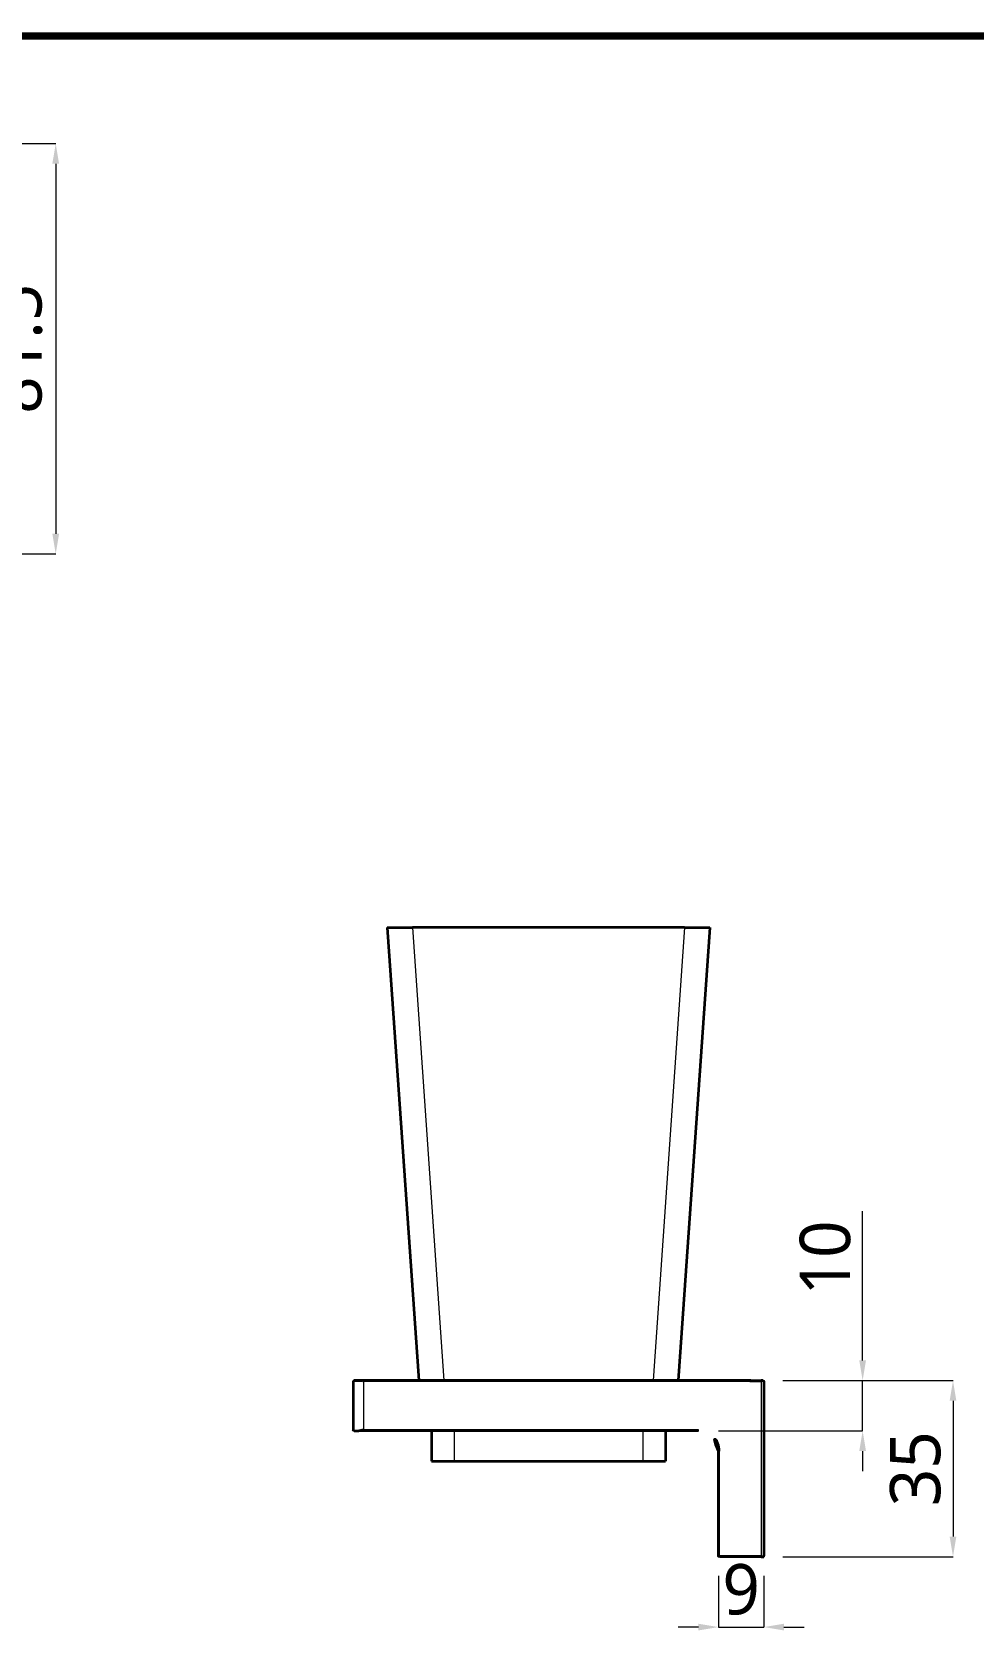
# Model space of a CAD drawing. Extents: x 16296677952 to 16296679688, y -37409618576 to -37409617304.
# Drawn here: x 16296678338.5 to 16296678525.4, y -37409618234.2 to -37409617914.3 of the extents above; entities that cross this region are included whole.
import ezdxf

# ---------------------------------------------------------------- set-up
doc = ezdxf.new("R2010")
doc.units = 0
doc.header["$LTSCALE"] = 10
doc.header["$MEASUREMENT"] = 0
doc.header["$PDMODE"] = 3
doc.header["$PDSIZE"] = -10
doc.layers.get('0').update_dxf_attribs({"linetype": 'CONTINUOUS'})
doc.layers.get('DEFPOINTS').update_dxf_attribs({"linetype": 'CONTINUOUS'})
doc.styles.add('Daelim Dimension', font='')
doc.styles.get('Daelim Dimension').set_extended_font_data('NanumGothic')
doc.dimstyles.new('DEFAULT', dxfattribs={"dimscale": 2, "dimtxt": 2, "dimasz": 2, "dimexe": 0, "dimexo": 2, "dimgap": 1, "dimtad": 1, "dimdec": 1, "dimzin": 9, "dimdsep": 46, "dimtxsty": 'Daelim Dimension', "dimcen": 0.5, "dimclrd": 252, "dimclre": 252, "dimclrt": 3, "dimadec": 1, "dimazin": 0, "dimtfac": 1, "dimtdec": 1, "dimtix": 1, "dimtmove": 0, "dimatfit": 3, "dimfxl": 1, "dimtolj": 1, "dimtzin": 1, "dimlwd": 9, "dimlwe": 9, "dimarcsym": 0})

# ---------------------------------------------------------------- blocks, each defined once
blk = doc.blocks.new('*D21')
at = {"color": 5, "lineweight": 9, "transparency": 16777216}
for p, q in [((16296678317.66884, -37409617936.4261), (16296678343.12674, -37409617936.4261)), ((16296678343.12674, -37409617940.4261), (16296678343.12674, -37409618013.9261)), ((16296678316.16884, -37409618017.9261), (16296678343.12674, -37409618017.9261))]:
    blk.add_line(p, q, dxfattribs=at)
at = {"color": 5, "transparency": 16777216}
for points in [[(16296678342.46007, -37409617940.4261), (16296678343.79341, -37409617940.4261), (16296678343.12674, -37409617936.4261)], [(16296678342.46007, -37409618013.9261), (16296678343.79341, -37409618013.9261), (16296678343.12674, -37409618017.9261)]]:
    blk.add_solid(points, dxfattribs=at)
at = {"layer": 'DEFPOINTS', "color": 0, "transparency": 16777216}
for p in [(16296678313.66884, -37409617936.4261), (16296678312.16884, -37409618017.9261), (16296678343.12674, -37409618017.9261)]:
    blk.add_point(p, dxfattribs=at)
at = {"color": 7, "transparency": 16777216, "insert": (16296678335.42574, -37409617977.1761), "char_height": 10, "attachment_point": 5, "rotation": 90, "style": 'Daelim Dimension'}
blk.add_mtext('\\A1;81.5', dxfattribs=at)
blk = doc.blocks.new('*D23')
at = {"color": 5, "lineweight": 9, "transparency": 16777216}
for p, q in [((16296678487.49529, -37409618182.0867), (16296678521.24779, -37409618182.0867)), ((16296678521.24779, -37409618186.0867), (16296678521.24779, -37409618213.0867)), ((16296678487.49529, -37409618217.0867), (16296678521.24779, -37409618217.0867))]:
    blk.add_line(p, q, dxfattribs=at)
at = {"color": 5, "transparency": 16777216}
for points in [[(16296678520.58112, -37409618186.0867), (16296678521.91445, -37409618186.0867), (16296678521.24779, -37409618182.0867)], [(16296678520.58112, -37409618213.0867), (16296678521.91445, -37409618213.0867), (16296678521.24779, -37409618217.0867)]]:
    blk.add_solid(points, dxfattribs=at)
at = {"layer": 'DEFPOINTS', "color": 0, "transparency": 16777216}
for p in [(16296678483.49529, -37409618182.0867), (16296678483.49529, -37409618217.0867), (16296678521.24779, -37409618217.0867)]:
    blk.add_point(p, dxfattribs=at)
at = {"color": 7, "transparency": 16777216, "insert": (16296678513.79715, -37409618199.5867), "char_height": 10, "attachment_point": 5, "rotation": 90, "style": 'Daelim Dimension'}
blk.add_mtext('\\A1;35', dxfattribs=at)
blk = doc.blocks.new('*D24')
at = {"color": 5, "lineweight": 9, "transparency": 16777216}
for p, q in [((16296678474.695351, -37409618220.890289), (16296678474.695351, -37409618231.046623)), ((16296678483.695311, -37409618220.886688), (16296678483.695311, -37409618231.046623)), ((16296678470.695351, -37409618231.046623), (16296678466.695351, -37409618231.046623)), ((16296678474.695351, -37409618231.046623), (16296678483.695311, -37409618231.046623)), ((16296678487.695311, -37409618231.046623), (16296678491.695311, -37409618231.046623))]:
    blk.add_line(p, q, dxfattribs=at)
at = {"color": 5, "transparency": 16777216}
for points in [[(16296678470.695351, -37409618230.379951), (16296678470.695351, -37409618231.71328), (16296678474.695351, -37409618231.046623)], [(16296678487.695311, -37409618230.379951), (16296678487.695311, -37409618231.71328), (16296678483.695311, -37409618231.046623)]]:
    blk.add_solid(points, dxfattribs=at)
at = {"layer": 'DEFPOINTS', "color": 0, "transparency": 16777216}
for p in [(16296678474.695351, -37409618216.890289), (16296678483.695311, -37409618216.886688), (16296678483.695311, -37409618231.046623)]:
    blk.add_point(p, dxfattribs=at)
at = {"color": 7, "transparency": 16777216, "insert": (16296678479.19533, -37409618223.603127), "char_height": 10, "attachment_point": 5, "style": 'Daelim Dimension'}
blk.add_mtext('\\A1;9', dxfattribs=at)
blk = doc.blocks.new('*D25')
at = {"color": 5, "lineweight": 9, "transparency": 16777216}
for p, q in [((16296678503.30904, -37409618178.086906), (16296678503.30904, -37409618148.47673)), ((16296678487.504181, -37409618182.086906), (16296678503.30904, -37409618182.086906)), ((16296678503.30904, -37409618192.0867), (16296678503.30904, -37409618182.086906)), ((16296678474.695311, -37409618192.0867), (16296678503.30904, -37409618192.0867)), ((16296678503.30904, -37409618196.0867), (16296678503.30904, -37409618200.0867))]:
    blk.add_line(p, q, dxfattribs=at)
at = {"color": 5, "transparency": 16777216}
for points in [[(16296678502.64237, -37409618178.086906), (16296678503.9757, -37409618178.086906), (16296678503.30904, -37409618182.086906)], [(16296678502.64237, -37409618196.0867), (16296678503.9757, -37409618196.0867), (16296678503.30904, -37409618192.0867)]]:
    blk.add_solid(points, dxfattribs=at)
at = {"layer": 'DEFPOINTS', "color": 0, "transparency": 16777216}
for p in [(16296678483.504181, -37409618182.086906), (16296678470.695311, -37409618192.0867), (16296678503.30904, -37409618192.0867)]:
    blk.add_point(p, dxfattribs=at)
at = {"color": 7, "transparency": 16777216, "insert": (16296678495.90132, -37409618157.737106), "char_height": 10, "attachment_point": 5, "rotation": 90, "style": 'Daelim Dimension'}
blk.add_mtext('\\A1;10', dxfattribs=at)

msp = doc.modelspace()

# ---------------------------------------------------------------- linework, layer by layer
at = {"color": 7, "lineweight": 35, "ltscale": 0.124699}
for p, q in [((16296678408.945311, -37409618092.0867), (16296678413.933281, -37409618092.0867)), ((16296678467.957331, -37409618092.0867), (16296678472.945311, -37409618092.0867)), ((16296678415.195311, -37409618182.0867), (16296678420.183281, -37409618182.0867)), ((16296678461.707331, -37409618182.0867), (16296678466.695311, -37409618182.0867))]:
    msp.add_line(p, q, dxfattribs=at)
at = {"color": 7, "lineweight": 35}
for p, q in [((16296678408.945311, -37409618092.0867), (16296678415.195311, -37409618182.0867)), ((16296678467.957331, -37409618092.0867), (16296678413.933281, -37409618092.0867)), ((16296678472.945311, -37409618092.0867), (16296678466.695311, -37409618182.0867)), ((16296678476.695311, -37409618182.0867), (16296678404.005301, -37409618182.0867)), ((16296678461.707331, -37409618182.0867), (16296678420.183281, -37409618182.0867)), ((16296678483.695311, -37409618182.286713), (16296678483.695311, -37409618216.886688)), ((16296678469.695311, -37409618192.0867), (16296678403.323509, -37409618192.0867)), ((16296678422.195311, -37409618198.0867), (16296678459.695311, -37409618198.0867))]:
    msp.add_line(p, q, dxfattribs=at)
at = {"color": 7, "lineweight": 13}
for p, q in [((16296678413.933281, -37409618092.0867), (16296678420.183281, -37409618182.0867)), ((16296678467.957331, -37409618092.0867), (16296678461.707331, -37409618182.0867)), ((16296678473.99902, -37409618182.286713), (16296678408.98208, -37409618182.286713)), ((16296678483.195311, -37409618182.286713), (16296678483.195311, -37409618216.886688)), ((16296678469.695311, -37409618191.886688), (16296678408.98208, -37409618191.886688))]:
    msp.add_line(p, q, dxfattribs=at)
at = {"color": 7, "lineweight": 35, "ltscale": 0.239999}
msp.add_line((16296678402.195311, -37409618182.286713), (16296678402.195311, -37409618191.886688), dxfattribs=at)
at = {"color": 7, "lineweight": 13, "ltscale": 0.044476}
msp.add_line((16296678403.98538, -37409618182.276703), (16296678402.20635, -37409618182.276703), dxfattribs=at)
at = {"color": 7, "lineweight": 35, "ltscale": 0.04025}
msp.add_line((16296678404.005301, -37409618182.0867), (16296678402.39529, -37409618182.0867), dxfattribs=at)
at = {"color": 7, "lineweight": 13, "ltscale": 0.239999}
msp.add_line((16296678404.195311, -37409618182.286713), (16296678404.195311, -37409618191.886688), dxfattribs=at)
at = {"color": 7, "lineweight": 13, "ltscale": 0.119669}
for p, q in [((16296678408.98208, -37409618182.286713), (16296678404.195311, -37409618182.286713)), ((16296678408.98208, -37409618191.886688), (16296678404.195311, -37409618191.886688))]:
    msp.add_line(p, q, dxfattribs=at)
at = {"color": 7, "lineweight": 13, "ltscale": 0.067407}
msp.add_line((16296678476.695311, -37409618182.286713), (16296678473.99902, -37409618182.286713), dxfattribs=at)
at = {"color": 7, "lineweight": 35, "ltscale": 0.110425}
msp.add_line((16296678481.112301, -37409618182.0867), (16296678476.695311, -37409618182.0867), dxfattribs=at)
at = {"color": 7, "lineweight": 13, "ltscale": 0.105824}
msp.add_line((16296678480.92828, -37409618182.286713), (16296678476.695311, -37409618182.286713), dxfattribs=at)
at = {"color": 7, "lineweight": 13, "ltscale": 0.056676}
for p, q in [((16296678480.92828, -37409618182.286713), (16296678483.195311, -37409618182.286713)), ((16296678483.195311, -37409618216.886688), (16296678480.92828, -37409618216.886688))]:
    msp.add_line(p, q, dxfattribs=at)
at = {"color": 7, "lineweight": 35, "ltscale": 0.052075}
for p, q in [((16296678481.112301, -37409618182.0867), (16296678483.195311, -37409618182.0867)), ((16296678483.195311, -37409618217.0867), (16296678481.112301, -37409618217.0867))]:
    msp.add_line(p, q, dxfattribs=at)
at = {"color": 7, "lineweight": 13, "ltscale": 0.005}
for p, q in [((16296678483.195311, -37409618182.0867), (16296678483.195311, -37409618182.286713)), ((16296678470.695311, -37409618192.0867), (16296678470.695311, -37409618191.886688)), ((16296678474.695311, -37409618196.0867), (16296678474.895321, -37409618196.0867)), ((16296678474.895321, -37409618216.886688), (16296678474.695311, -37409618216.886688)), ((16296678474.895321, -37409618216.886688), (16296678474.895321, -37409618217.0867)), ((16296678483.195311, -37409618216.886688), (16296678483.195311, -37409618217.0867))]:
    msp.add_line(p, q, dxfattribs=at)
at = {"color": 7, "lineweight": 35, "ltscale": 0.0075}
for p, q in [((16296678483.495291, -37409618182.0867), (16296678483.195311, -37409618182.0867)), ((16296678483.195311, -37409618217.0867), (16296678483.495291, -37409618217.0867))]:
    msp.add_line(p, q, dxfattribs=at)
at = {"color": 7, "lineweight": 13, "ltscale": 0.0125}
for p, q in [((16296678483.695311, -37409618182.286713), (16296678483.195311, -37409618182.286713)), ((16296678483.195311, -37409618216.886688), (16296678483.695311, -37409618216.886688))]:
    msp.add_line(p, q, dxfattribs=at)
at = {"color": 7, "lineweight": 35, "ltscale": 0.023206}
msp.add_line((16296678402.39529, -37409618192.0867), (16296678403.323509, -37409618192.0867), dxfattribs=at)
at = {"color": 7, "lineweight": 35, "ltscale": 0.149999}
for p, q in [((16296678417.695311, -37409618192.086731), (16296678417.695311, -37409618198.0867)), ((16296678464.195311, -37409618192.086731), (16296678464.195311, -37409618198.0867))]:
    msp.add_line(p, q, dxfattribs=at)
at = {"color": 7, "lineweight": 13, "ltscale": 0.149999}
for p, q in [((16296678422.195311, -37409618192.086731), (16296678422.195311, -37409618198.0867)), ((16296678459.695311, -37409618192.086731), (16296678459.695311, -37409618198.0867))]:
    msp.add_line(p, q, dxfattribs=at)
at = {"color": 7, "lineweight": 13, "ltscale": 0.025}
for p, q in [((16296678470.695311, -37409618191.886688), (16296678469.695311, -37409618191.886688)), ((16296678474.895321, -37409618197.0867), (16296678474.895321, -37409618196.0867))]:
    msp.add_line(p, q, dxfattribs=at)
at = {"color": 7, "lineweight": 35, "ltscale": 0.025}
for p, q in [((16296678470.695311, -37409618192.0867), (16296678469.695311, -37409618192.0867)), ((16296678474.695311, -37409618197.0867), (16296678474.695311, -37409618196.0867))]:
    msp.add_line(p, q, dxfattribs=at)
at = {"color": 7, "lineweight": 35, "ltscale": 0.018827}
msp.add_line((16296678474.695311, -37409618197.839783), (16296678474.695311, -37409618197.0867), dxfattribs=at)
at = {"color": 7, "lineweight": 35, "ltscale": 0.256173}
msp.add_line((16296678474.695311, -37409618208.0867), (16296678474.695311, -37409618197.839783), dxfattribs=at)
at = {"color": 7, "lineweight": 13, "ltscale": 0.275}
msp.add_line((16296678474.895321, -37409618208.0867), (16296678474.895321, -37409618197.0867), dxfattribs=at)
at = {"color": 7, "lineweight": 35, "ltscale": 0.1125}
for p, q in [((16296678417.695311, -37409618198.0867), (16296678422.195311, -37409618198.0867)), ((16296678459.695311, -37409618198.0867), (16296678464.195311, -37409618198.0867))]:
    msp.add_line(p, q, dxfattribs=at)
at = {"color": 7, "lineweight": 35, "ltscale": 0.22}
msp.add_line((16296678474.695311, -37409618216.886688), (16296678474.695311, -37409618208.0867), dxfattribs=at)
at = {"color": 7, "lineweight": 13, "ltscale": 0.22}
msp.add_line((16296678474.895321, -37409618216.886688), (16296678474.895321, -37409618208.0867), dxfattribs=at)
at = {"color": 7, "lineweight": 13, "ltscale": 0.150824}
msp.add_line((16296678480.92828, -37409618216.886688), (16296678474.895321, -37409618216.886688), dxfattribs=at)
at = {"color": 7, "lineweight": 35, "ltscale": 0.155424}
msp.add_line((16296678481.112301, -37409618217.0867), (16296678474.895321, -37409618217.0867), dxfattribs=at)
at = {"color": 7, "lineweight": 35, "ltscale": 0.004972}
msp.add_line((16296678483.49642, -37409618217.0867), (16296678483.695311, -37409618217.0867), dxfattribs=at)
at = {"color": 7, "lineweight": 35, "ltscale": 0.004971}
msp.add_line((16296678483.695311, -37409618217.0867), (16296678483.695311, -37409618216.887848), dxfattribs=at)
at = {"color": 5, "linetype": 'ByBlock', "lineweight": 200, "const_width": 1.5}
msp.add_lwpolyline([(16296678038.774549, -37409618360.558739), (16296678668.774549, -37409618360.558739), (16296678668.774549, -37409617915.058739), (16296678038.774549, -37409617915.058739)], close=True, dxfattribs=at)
at = {"color": 7, "lineweight": 13}
msp.add_lwpolyline([(16296678404.195311, -37409618182.286713), (16296678404.074671, -37409618182.126343), (16296678404.03817, -37409618182.097023), (16296678404.005301, -37409618182.0867)], dxfattribs=at)
at = {"color": 7, "lineweight": 35}
msp.add_lwpolyline([(16296678404.195311, -37409618191.886688), (16296678403.672239, -37409618192.038422), (16296678403.323509, -37409618192.0867)], dxfattribs=at)
for centre, radius, start, end in [((16296678402.205839, -37409618182.287354), 0.010603, 87.17005504, 176.49726752), ((16296678402.395901, -37409618182.276093), 0.189478, 90.18392411, 180.18272165), ((16296678483.495291, -37409618182.286713), 0.2, 0, 90), ((16296678402.39529, -37409618191.886688), 0.2, 180, 270), ((16296678470.695311, -37409618196.0867), 4, 0, 90), ((16296678474.895321, -37409618216.886688), 0.2, 180, 270), ((16296678483.495291, -37409618216.886688), 0.2, 270, 0)]:
    msp.add_arc(centre, radius, start, end, dxfattribs=at)
at = {"color": 7, "lineweight": 13}
for centre, radius, start, end in [((16296678403.93203, -37409618185.493874), 3.217757, 85.30718301, 89.05039632), ((16296678470.695311, -37409618196.0867), 4.2, 0, 90)]:
    msp.add_arc(centre, radius, start, end, dxfattribs=at)
msp.add_ellipse((16296678404.005301, -37409618182.276703), major_axis=(0, -0.190002), ratio=0.1049723756, start_param=3.1415926535, end_param=4.7123889804, dxfattribs=at)

# ---------------------------------------------------------------- dimensions: what is measured, and where the dimension line sits
at = {"color": 7}
dim = msp.add_linear_dim(base=(16296678343.12674, -37409618017.926102), p1=(16296678313.66884, -37409617936.426102), p2=(16296678312.16884, -37409618017.926102), angle=90, dimstyle='DEFAULT', override={"dimtxt": 5, "dimclrd": 5, "dimclre": 5, "dimclrt": 7}, dxfattribs=at)
dim.commit()
dim.dimension.update_dxf_attribs({"geometry": '*D21', "text_midpoint": (16296678335.425739, -37409617977.176102)})
for base, p1, p2, picture, middle in [((16296678503.30904, -37409618192.0867), (16296678483.504181, -37409618182.086906), (16296678470.695311, -37409618192.0867), '*D25', (16296678503.30904, -37409618157.737106)), ((16296678521.247789, -37409618217.0867), (16296678483.495291, -37409618182.0867), (16296678483.495291, -37409618217.0867), '*D23', (16296678521.247789, -37409618199.5867))]:
    dim = msp.add_linear_dim(base=base, p1=p1, p2=p2, angle=90, dimstyle='DEFAULT', override={"dimtxt": 5, "dimclrd": 5, "dimclre": 5, "dimclrt": 7}, dxfattribs=at)
    dim.commit()
    dim.dimension.update_dxf_attribs({"geometry": picture, "text_midpoint": middle, "dimtype": 160})
dim = msp.add_linear_dim(base=(16296678483.695311, -37409618231.046623), p1=(16296678474.695351, -37409618216.890289), p2=(16296678483.695311, -37409618216.886688), dimstyle='DEFAULT', override={"dimtxt": 5, "dimclrd": 5, "dimclre": 5, "dimclrt": 7}, dxfattribs=at)
dim.commit()
dim.dimension.update_dxf_attribs({"geometry": '*D24', "text_midpoint": (16296678479.19533, -37409618223.603127)})

doc.saveas('drawing.dxf')
